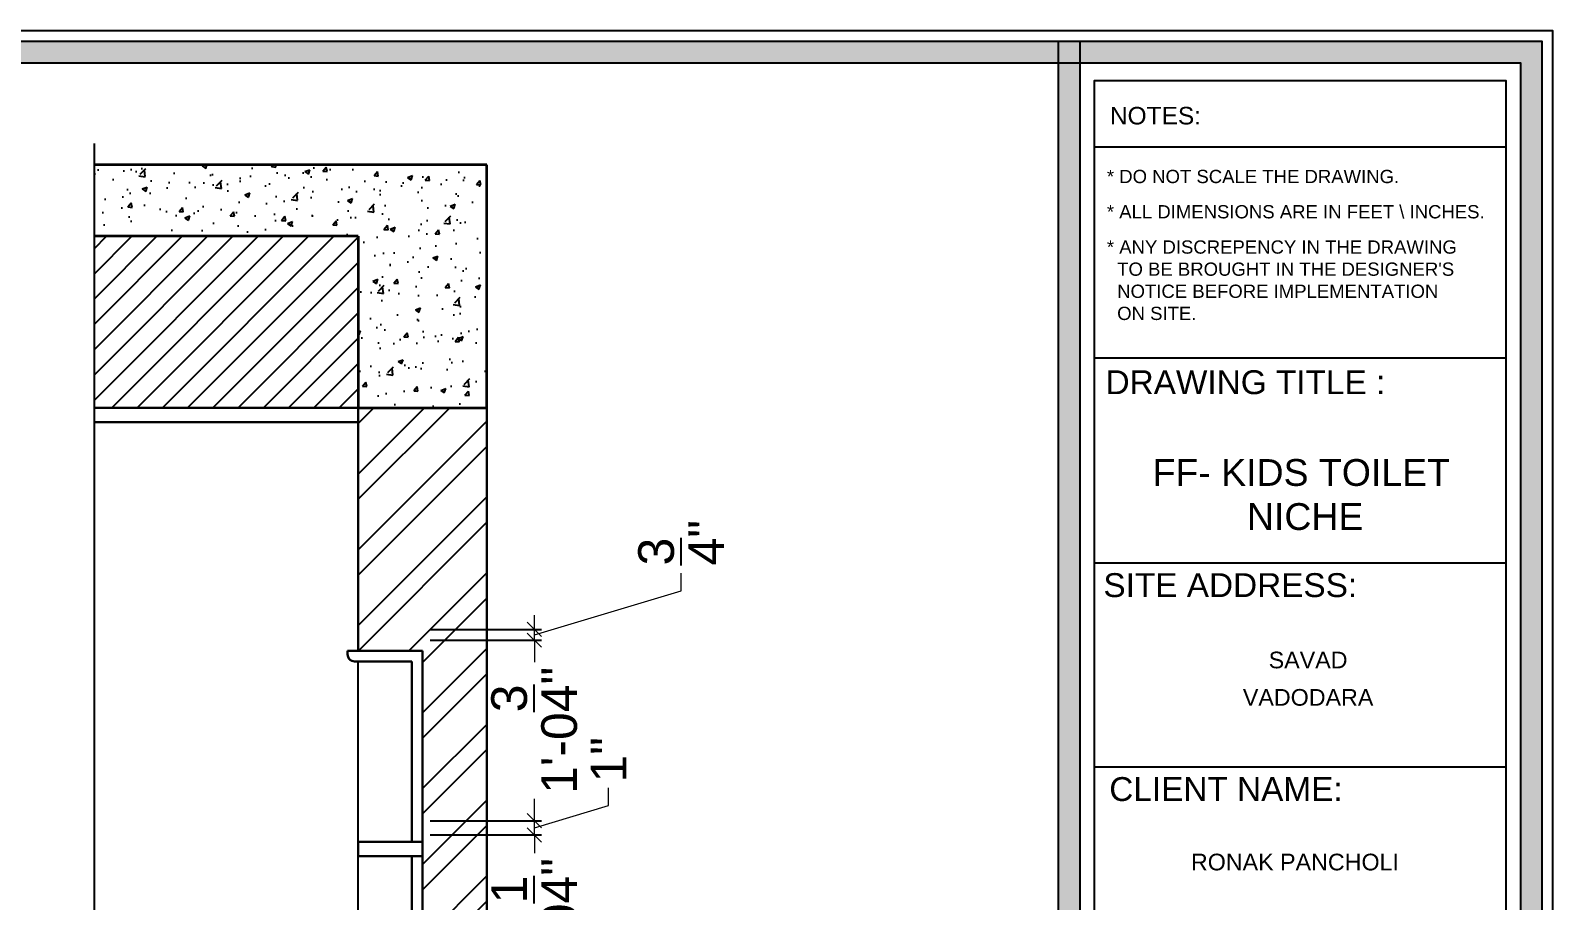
# Model space of a CAD drawing. Header units: millimetres. Extents: x 56222 to 3066687, y -650199 to -121287.
# Drawn here: x 148781.2 to 148887.8, y -183253 to -183192.1 of the extents above; entities that cross this region are included whole.
import ezdxf
from ezdxf.enums import TextEntityAlignment as Align

# ---------------------------------------------------------------- set-up
doc = ezdxf.new("R2010")
doc.units = ezdxf.units.MM
doc.header["$MEASUREMENT"] = 0
doc.header["$PDMODE"] = 35
doc.layers.get('Defpoints').update_dxf_attribs({"color": 220})
for name, color, linetype, lineweight in [('dim05', 1, 'Continuous', 13), ('NAME PLATE', 7, 'Continuous', 25), ('wall', 7, 'Continuous', 30), ('XX~SLAB ( BEAM )~ ( DIM )', 7, 'Continuous', 9)]:
    doc.layers.add(name, color=color, linetype=linetype, lineweight=lineweight)
doc.layers.add('hatch', color=253, linetype='Continuous', lineweight=0, transparency=0.4)
doc.styles.add('Arial', font='arial.ttf')
doc.styles.get("Standard").update_dxf_attribs({"font": 'arial.ttf', "height": 6})
doc.dimstyles.new('ISO-25', dxfattribs={"dimtxt": 2.5, "dimasz": 1, "dimexe": 0.5, "dimexo": 1, "dimtad": 0, "dimdec": 1, "dimlunit": 4, "dimtxsty": 'Standard', "dimblk": 'OBLIQUE', "dimcen": 2.5, "dimclrd": 1, "dimclre": 1, "dimclrt": 5, "dimadec": 0, "dimazin": 0, "dimtfac": 1, "dimtdec": 1, "dimtmove": 0, "dimatfit": 3, "dimfxl": 1, "dimlwd": -1, "dimarcsym": 0})

# ---------------------------------------------------------------- blocks, each defined once
blk = doc.blocks.new('_Oblique')
at = {"layer": 'wall', "color": 0, "lineweight": -2}
blk.add_line((-0.5, -0.5), (0.5, 0.5), dxfattribs=at)
blk = doc.blocks.new('*D1181')
at = {"layer": 'Defpoints', "color": 0, "lineweight": 25, "transparency": 16777216}
for p in [(148808.18, -183248.42), (148816.48, -183248.42), (148808.18, -183260.54)]:
    blk.add_point(p, dxfattribs=at)
at = {"layer": 'dim05', "color": 1, "linetype": 'Continuous', "lineweight": -2, "transparency": 16777216}
for p, q in [((148809.18, -183248.42), (148816.98, -183248.42)), ((148809.18, -183260.54), (148816.98, -183260.54))]:
    blk.add_line(p, q, dxfattribs=at)
at = {"layer": 'dim05', "color": 1, "linetype": 'Continuous', "transparency": 16777216}
for p, q in [((148816.48, -183248.42), (148816.48, -183249.7)), ((148816.48, -183260.54), (148816.48, -183259.26))]:
    blk.add_line(p, q, dxfattribs=at)
at = {"layer": 'dim05', "color": 1, "transparency": 16777216}
for p, rotation in [((148816.48, -183248.42), 90), ((148816.48, -183260.54), 270)]:
    blk.add_blockref('_Oblique', p, dxfattribs=dict(at, rotation=rotation))
at = {"layer": 'dim05', "color": 5, "lineweight": 25, "transparency": 16777216, "insert": (148816.48, -183254.48), "char_height": 2.5, "attachment_point": 5, "rotation": 90, "style": 'Arial'}
blk.add_mtext('1\'-0{\\H1x;\\S1/4;}"', dxfattribs=at)
blk = doc.blocks.new('*D1173')
at = {"layer": 'Defpoints', "color": 0, "lineweight": 25, "transparency": 16777216}
for p in [(148808.18, -183247.42), (148816.48, -183247.42), (148808.18, -183248.42)]:
    blk.add_point(p, dxfattribs=at)
at = {"layer": 'dim05', "color": 1, "linetype": 'Continuous', "transparency": 16777216}
for p, q in [((148821.68, -183246.36), (148821.68, -183245.11)), ((148816.48, -183247.92), (148821.68, -183246.36)), ((148816.48, -183247.42), (148816.48, -183246.42)), ((148816.48, -183248.42), (148816.48, -183247.42)), ((148816.48, -183248.42), (148816.48, -183247.42)), ((148816.48, -183248.42), (148816.48, -183249.42))]:
    blk.add_line(p, q, dxfattribs=at)
at = {"layer": 'dim05', "color": 1, "linetype": 'Continuous', "lineweight": -2, "transparency": 16777216}
for p, q in [((148809.18, -183247.42), (148816.98, -183247.42)), ((148809.18, -183248.42), (148816.98, -183248.42))]:
    blk.add_line(p, q, dxfattribs=at)
at = {"layer": 'dim05', "color": 1, "transparency": 16777216}
for p, rotation in [((148816.48, -183247.42), 270), ((148816.48, -183248.42), 90)]:
    blk.add_blockref('_Oblique', p, dxfattribs=dict(at, rotation=rotation))
at = {"layer": 'dim05', "color": 5, "lineweight": 25, "transparency": 16777216, "insert": (148821.68, -183243.16), "char_height": 2.5, "attachment_point": 5, "rotation": 90, "style": 'Arial'}
blk.add_mtext('1"', dxfattribs=at)
blk = doc.blocks.new('*D1174')
at = {"layer": 'Defpoints', "color": 0, "lineweight": 25, "transparency": 16777216}
for p in [(148808.18, -183234.79), (148816.48, -183234.79), (148808.18, -183247.42)]:
    blk.add_point(p, dxfattribs=at)
at = {"layer": 'dim05', "color": 1, "linetype": 'Continuous', "lineweight": -2, "transparency": 16777216}
for p, q in [((148809.18, -183234.79), (148816.98, -183234.79)), ((148809.18, -183247.42), (148816.98, -183247.42))]:
    blk.add_line(p, q, dxfattribs=at)
at = {"layer": 'dim05', "color": 1, "linetype": 'Continuous', "transparency": 16777216}
for p, q in [((148816.48, -183234.79), (148816.48, -183236.33)), ((148816.48, -183247.42), (148816.48, -183245.88))]:
    blk.add_line(p, q, dxfattribs=at)
at = {"layer": 'dim05', "color": 1, "transparency": 16777216}
for p, rotation in [((148816.48, -183234.79), 90), ((148816.48, -183247.42), 270)]:
    blk.add_blockref('_Oblique', p, dxfattribs=dict(at, rotation=rotation))
at = {"layer": 'dim05', "color": 5, "lineweight": 25, "transparency": 16777216, "insert": (148816.48, -183241.1), "char_height": 2.5, "attachment_point": 5, "rotation": 90, "style": 'Arial'}
blk.add_mtext('1\'-0{\\H1x;\\S3/4;}"', dxfattribs=at)
blk = doc.blocks.new('*D1175')
at = {"layer": 'Defpoints', "color": 0, "lineweight": 25, "transparency": 16777216}
for p in [(148808.18, -183234.04), (148816.48, -183234.04), (148808.18, -183234.79)]:
    blk.add_point(p, dxfattribs=at)
at = {"layer": 'dim05', "color": 1, "linetype": 'Continuous', "transparency": 16777216}
for p, q in [((148826.75, -183231.34), (148826.75, -183230.09)), ((148816.48, -183234.42), (148826.75, -183231.34)), ((148816.48, -183234.04), (148816.48, -183233.04)), ((148816.48, -183234.79), (148816.48, -183234.04)), ((148816.48, -183234.79), (148816.48, -183234.04)), ((148816.48, -183234.79), (148816.48, -183235.79))]:
    blk.add_line(p, q, dxfattribs=at)
at = {"layer": 'dim05', "color": 1, "linetype": 'Continuous', "lineweight": -2, "transparency": 16777216}
for p, q in [((148809.18, -183234.04), (148816.98, -183234.04)), ((148809.18, -183234.79), (148816.98, -183234.79))]:
    blk.add_line(p, q, dxfattribs=at)
at = {"layer": 'dim05', "color": 1, "transparency": 16777216}
for p, rotation in [((148816.48, -183234.04), 270), ((148816.48, -183234.79), 90)]:
    blk.add_blockref('_Oblique', p, dxfattribs=dict(at, rotation=rotation))
at = {"layer": 'dim05', "color": 5, "lineweight": 25, "transparency": 16777216, "insert": (148826.75, -183227.97), "char_height": 2.5, "attachment_point": 5, "rotation": 90, "style": 'Arial'}
blk.add_mtext('{\\H1x;\\S3/4;}"', dxfattribs=at)

msp = doc.modelspace()

# ---------------------------------------------------------------- hatches: boundary and pattern name
at = {"layer": 'hatch', "linetype": 'Continuous', "lineweight": 25}
h = msp.add_hatch(dxfattribs=at)
h.set_pattern_fill('AR-CONC', color=256, scale=0.5)
h.set_pattern_definition([(50, (-1472.0632, 934.5128), (3.586300913, -0.313760675), [0.375, -4.125]), (355, (-1472.063, 934.513), (-0.69375667, 3.76096067), [0.3, -3.3]), (100.4514445, (-1471.7643, 934.4867), (2.892544234, 3.447199955), [0.31870096, -3.50571056]), (46.1842, (-1472.063, 935.513), (5.33620665, -0.8275964), [0.5625, -6.1875]), (96.6356355, (-1471.6185, 935.444), (4.67330973, 4.870593), [0.47805171, -5.2585688]), (351.184164, (-1472.063, 935.513), (4.67330973, 4.870593), [0.45, -4.95]), (21, (-1471.5632, 935.2628), (2.98453526, -2.013094453), [0.375, -4.125]), (326, (-1471.563, 935.263), (1.21657666, 3.625750225), [0.3, -3.3]), (71.4514447, (-1471.3145, 935.095), (4.201111884, 1.612655764), [0.31870095, -3.50571056]), (37.5, (-1472.0632, 934.5128), (0.0607992766, 1.664469269), [0, -3.26, 0, -3.35, 0, -3.3125]), (7.5, (-1472.0632, 934.5128), (1.315347687, 1.97205856), [0, -1.91, 0, -3.185, 0, -1.2625]), (327.5, (-1473.1782, 934.5128), (2.669112181, -0.112774359), [0, -1.25, 0, -3.9, 0, -5.175]), (317.5, (-1473.6782, 934.5128), (2.915930847, 0.500524912), [0, -1.625, 0, -2.59, 0, -3.675])])
h.paths.add_polyline_path([(148813.152, -183201.529), (148785.658, -183201.529), (148785.658, -183206.529), (148804.152, -183206.529), (148804.152, -183218.529), (148813.152, -183218.529), (148813.152, -183206.529)])
h = msp.add_hatch(dxfattribs=at)
h.set_pattern_fill('ANSI31', color=6, scale=10)
h.set_pattern_definition([(45, (-1472.0632, 934.5128), (-0.8838834765, 0.8838834765), [])])
h.paths.add_polyline_path([(148804.152, -183206.529), (148785.658, -183206.529), (148785.658, -183218.529), (148804.152, -183218.529)])
h = msp.add_hatch(dxfattribs=at)
h.set_pattern_fill('ANSI32', color=256, scale=10, style=0)
h.set_pattern_definition([(45, (114.701, 201.2993), (-2.65165043, 2.65165043), []), (45, (116.4688, 201.2993), (-2.65165043, 2.65165043), [])])
h.paths.add_polyline_path([(148804.152, -183331.529), (148813.152, -183331.529), (148813.152, -183235.529), (148813.152, -183218.529), (148804.152, -183218.529), (148804.152, -183235.529), (148808.652, -183235.529), (148808.652, -183289.529), (148804.152, -183289.529)])
at = {"layer": 'NAME PLATE', "true_color": 0xd39e00}
h = msp.add_hatch(color=42, dxfattribs=at)
h.paths.add_polyline_path([(148672.724, -183192.877), (148672.724, -183343.7), (148887, -183343.7), (148887, -183192.877)])
h.paths.add_polyline_path([(148674.228, -183194.381), (148885.496, -183194.381), (148885.496, -183342.196), (148674.228, -183342.196)], flags=16)
msp.add_hatch(color=42, dxfattribs=at).paths.add_polyline_path([(148853.163, -183342.196), (148854.667, -183342.196), (148854.667, -183192.877), (148853.163, -183192.877)])

# ---------------------------------------------------------------- linework, layer by layer
at = {"color": 6, "lineweight": 30}
for p, q in [((148804.152, -183218.529), (148785.658, -183218.529)), ((148804.152, -183219.529), (148785.658, -183219.529))]:
    msp.add_line(p, q, dxfattribs=at)
at = {"layer": 'dim05', "color": 1, "lineweight": 35}
for p, q in [((148813.152, -183201.529), (148785.658, -183201.529)), ((148813.152, -183206.529), (148813.152, -183201.529)), ((148804.152, -183206.529), (148785.658, -183206.529))]:
    msp.add_line(p, q, dxfattribs=at)
msp.add_lwpolyline([(148804.152, -183206.529), (148804.152, -183218.529), (148813.152, -183218.529), (148813.152, -183206.529)], dxfattribs=at)
at = {"layer": 'NAME PLATE', "color": 42, "true_color": 0xd39e00}
for p, q in [((148884.478, -183200.299, -0.5), (148855.685, -183200.299, -0.5)), ((148884.478, -183215.046, -0.5), (148855.685, -183215.046, -0.5)), ((148884.478, -183229.405, -0.5), (148855.685, -183229.405, -0.5)), ((148884.478, -183243.676, -0.5), (148855.685, -183243.676, -0.5))]:
    msp.add_line(p, q, dxfattribs=at)
at = {"layer": 'NAME PLATE', "color": 42, "true_color": 0xd39e00, "elevation": -0.5}
for points in [[(148671.972, -183192.125), (148887.751, -183192.125), (148887.751, -183344.452), (148671.972, -183344.452)], [(148672.724, -183192.877), (148887, -183192.877), (148887, -183343.7), (148672.724, -183343.7)], [(148853.163, -183342.196), (148853.163, -183192.877), (148854.667, -183192.877), (148854.667, -183342.196)], [(148674.228, -183194.381), (148885.496, -183194.381), (148885.496, -183342.196), (148674.228, -183342.196)], [(148855.685, -183340.959), (148855.685, -183195.619), (148884.478, -183195.619), (148884.478, -183340.959)]]:
    msp.add_lwpolyline(points, close=True, dxfattribs=at)
at = {"layer": 'wall', "lineweight": 30}
for p, q in [((148804.152, -183235.529), (148804.152, -183218.529)), ((148813.152, -183235.529), (148813.152, -183218.529)), ((148813.152, -183331.529), (148813.152, -183235.529))]:
    msp.add_line(p, q, dxfattribs=at)
at = {"layer": 'XX~SLAB ( BEAM )~ ( DIM )', "color": 27, "lineweight": 30}
for p, q in [((148803.402, -183235.529), (148808.652, -183235.529)), ((148808.652, -183235.529), (148808.652, -183289.529))]:
    msp.add_line(p, q, dxfattribs=at)
at = {"layer": 'XX~SLAB ( BEAM )~ ( DIM )', "color": 27, "lineweight": 30, "true_color": 0x7d5120}
for p, q in [((148803.402, -183235.529), (148803.402, -183235.779)), ((148803.902, -183236.279), (148807.902, -183236.279)), ((148807.902, -183236.279), (148807.902, -183240.555)), ((148807.902, -183236.279), (148807.902, -183248.904)), ((148804.152, -183248.904), (148808.652, -183248.904)), ((148804.152, -183248.904), (148804.152, -183249.904)), ((148804.152, -183249.904), (148808.652, -183249.904)), ((148807.902, -183249.904), (148807.902, -183262.029))]:
    msp.add_line(p, q, dxfattribs=at)
at = {"layer": 'XX~SLAB ( BEAM )~ ( DIM )', "color": 27, "lineweight": 25, "true_color": 0x7d5120}
msp.add_line((148804.152, -183288.779), (148804.152, -183236.279), dxfattribs=at)
at = {"layer": 'XX~SLAB ( BEAM )~ ( DIM )', "color": 18, "linetype": 'Continuous', "lineweight": 25, "ltscale": 0.01, "true_color": 0x000000}
msp.add_lwpolyline([(148785.658, -183200.029), (148785.658, -183267.623), (148783.786, -183268.531), (148787.344, -183268.781), (148785.658, -183269.498), (148785.658, -183337.283)], dxfattribs=at)
at = {"layer": 'XX~SLAB ( BEAM )~ ( DIM )', "color": 27, "lineweight": 30, "true_color": 0x7d5120}
msp.add_arc((148803.902, -183235.779), 0.5, 180, 270, dxfattribs=at)

# ---------------------------------------------------------------- texts
at = {"layer": 'NAME PLATE', "style": 'Arial'}
for s, height, p in [('NOTES:', 1.2273, (148859.956, -183198.701, -0.5)), ('DRAWING TITLE : ', 1.67036, (148866.575, -183217.574, -0.5)), ('FF- KIDS TOILET', 1.87561, (148870.163, -183223.993, -0.5)), ('NICHE ', 1.8756, (148870.8, -183227.077, -0.5)), ('SITE ADDRESS:', 1.67036, (148865.194, -183231.771, -0.5)), (' SAVAD ', 1.1653, (148870.641, -183236.758, -0.5)), ('VADODARA', 1.1653, (148870.641, -183239.374, -0.5)), ('CLIENT NAME:', 1.67036, (148864.89, -183246.043, -0.5)), ('RONAK PANCHOLI    ', 1.16526, (148870.624, -183250.896, -0.5))]:
    msp.add_text(s, height=height, dxfattribs=at).set_placement(p, align=Align.CENTER)
at = {"layer": 'NAME PLATE', "char_height": 0.92825, "width": 35.86309, "attachment_point": 1, "style": 'Arial'}
for s, insert in [('* DO NOT SCALE THE DRAWING.', (148856.556, -183201.879, -0.5)), ('* ALL DIMENSIONS ARE IN FEET \\\\ INCHES.', (148856.556, -183204.347, -0.5)), ("* ANY DISCREPENCY IN THE DRAWING \\P  TO BE BROUGHT IN THE DESIGNER'S\\P  NOTICE BEFORE IMPLEMENTATION \\P  ON SITE.", (148856.556, -183206.816, -0.5))]:
    msp.add_mtext(s, dxfattribs=dict(at, insert=insert))

# ---------------------------------------------------------------- dimensions: what is measured, and where the dimension line sits
at = {"layer": 'dim05', "color": 27, "lineweight": 25, "true_color": 0x7d5120}
for base, p1, p2, picture, middle in [((148816.478, -183234.041), (148808.181, -183234.791), (148808.181, -183234.041), '*D1175', (148826.747, -183229.461)), ((148816.47775784, -183234.791407451), (148808.181189337, -183247.416407451), (148808.181189337, -183234.791407451), '*D1174', (148816.47775784, -183241.103907451)), ((148816.478, -183247.416), (148808.181, -183248.416), (148808.181, -183247.416), '*D1173', (148821.681, -183244.481)), ((148816.47775784, -183248.416407451), (148808.181189337, -183260.541407451), (148808.181189337, -183248.416407451), '*D1181', (148816.47775784, -183254.478907451))]:
    dim = msp.add_linear_dim(base=base, p1=p1, p2=p2, angle=90, dimstyle='ISO-25', override={"dimdec": 2, "dimtxsty": 'Arial', "dimtmove": 1}, dxfattribs=at)
    dim.commit()
    dim.dimension.update_dxf_attribs({"geometry": picture, "text_midpoint": middle})

doc.saveas('drawing.dxf')
